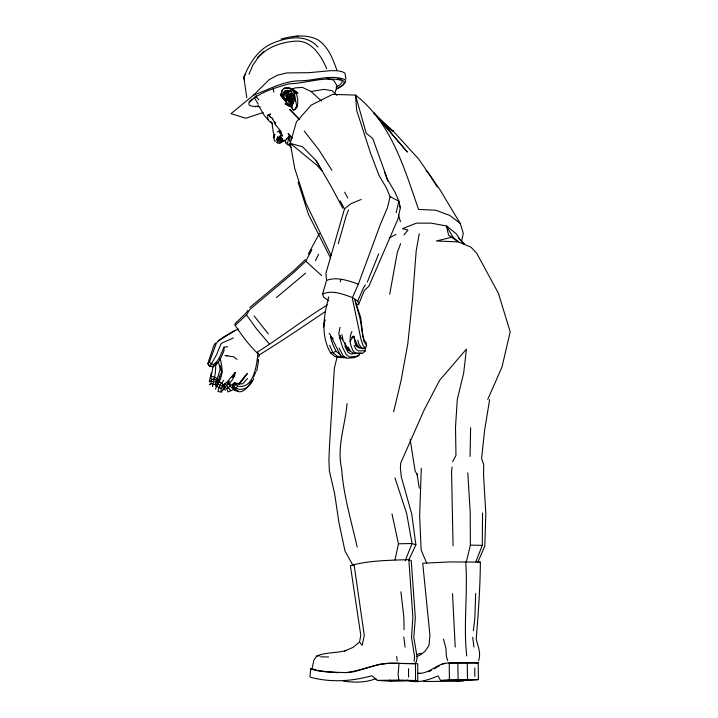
<?xml version="1.0" encoding="UTF-8"?>
<svg xmlns="http://www.w3.org/2000/svg" width="718" height="718" viewBox="0 0 718 718"><rect width="100%" height="100%" fill="white"/><g stroke="black" fill="none" stroke-linecap="round" stroke-linejoin="round"><path stroke-width="1.08" d="M475.908 561.691L482.272 545.375L482.55 513.038M285.252 141.06L286.024 143.214L285.252 141.06L286.626 138.583M289.623 101.75L286.985 99.111L286.626 93.708L284.92 92.11L283.915 93.977L285.154 92.245L284.391 93.717L285.127 94.866L287.371 95.153L286.985 99.111L291.463 105.932L292.477 104.828M449.235 662.965L449.414 679.775L478.385 679.614L478.224 662.813L449.235 662.965L476.169 662.894M470.075 456.469L470.604 427.713M227.615 346.74L224.061 347.18L223.971 350.869C221.288 356.684 219.214 363.47 213.138 366.692L209.701 366.261L207.807 363.568L213.937 345.313L215.391 343.105M297.647 103.93L297.764 99.56L296.399 93.25L292.594 89.194L288.995 87.704L284.795 88.556L284.454 88.063L288.582 87.892M416.655 656.683L420.757 654.672L425.002 651.334L429.032 645.276L429.92 635.134L422.714 563.244L450.231 561.916L480.378 562.131C480.162 587.809 478.305 613.423 476.222 638.93C477.739 645.886 481.374 653.47 478.565 660.551M475.666 593.517L474.804 618.638L473.404 630.548M421.295 468.19L419.635 516.332L421.179 550.266L426.752 563.226M289.282 139.095L289.462 135.415L286.742 139.247M292.747 104.523L291.463 105.932L292.082 101.956L289.444 99.775L288.789 95.889L290.673 93.896L291.858 95.898L292.441 102.082M209.737 384.184L209.692 384.848L211.146 383.484L210.948 381.168L211.963 379.373L214.206 378.96L216.055 380.172L216.378 382.218L217.357 383.376L219.986 376.394M283.224 140.441L281.878 138.26L280.433 137.362L280.496 136.339M280.038 138.116L279.894 140.189L281.034 139.032L280.926 136.626M354.737 299.594L360.05 318.577L363.739 340.969L366.638 345.376L365.327 348.033L363.12 345.555L361.037 339.596L352.412 298.661M312.366 667.237L313.82 660.273L316.746 656.01C326.25 652.016 336.814 653.218 346.606 650.436M414.187 661.323L414.564 656.737L411.54 637.27L412.859 617.336L408.847 559.618C389.353 560.372 369.24 560.354 350.384 565.605L360.804 635.457L359.53 641.991L353.148 647.322L344.469 651.091M399.029 663.261L398.122 674.175L398.822 680.063L417.768 680.592L417.714 663.791L415.489 663.513L388.25 663.441L378.862 664.401L354.539 671.608L348.786 672.443M354.27 336.392L354.907 342.558L356.684 346.516L358.758 347.934L364.035 348.122L364.941 348.616L365.516 350.779L362.375 353.498L356.352 353.292L353.66 351.623C349.962 345.717 348.715 337.891 351.919 331.519M452.035 466.978L451.568 472.193L453.058 545.868M218.101 383.134L218.443 382.263L221.234 382.649L222.777 384.363L223.253 389.775L224.357 388.869M312.743 668.341L310.822 668.44L309.916 676.535L310.688 677.325C330.801 682.665 351.991 681.382 371.87 675.71L377.363 680.404L391.139 681.274L417.768 680.592M258.031 352.717C256.856 363.864 254.181 389.802 237.478 386.051L235.845 384.292L234.373 383.897L232.569 385.234L232.767 388.097M215.579 389.246L216.082 387.442L217.276 386.419L217.572 384.031L218.999 382.658M343.796 357.645L339.318 357.519L334.669 356.352L330.549 352.861C320.443 335.315 323.8 315.498 328.736 296.839M292.675 102.36L292.118 104.056L290.395 102.118L291.634 96.436M347.063 403.651C345.286 425.002 336.652 447.018 341.597 468.423C343.419 495.16 351.326 521.071 357.187 547.107M281.618 139.884L281.878 138.26L280.433 137.362L278.063 138.628L277.39 141.715L278.297 142.343L281.618 139.884L280.855 137.291M213.264 365.65L210.715 378.565L211.963 379.373M489.622 399.603L484.578 430.486L481.563 458.596L483.699 464.627L483.519 474.634L485.826 513.765L484.794 545.922L477.928 562.086M226.708 382.497L235.226 372.418C234.813 376.797 232.129 381.114 228.602 383.663M344.963 346.3L347.943 352.215L350.878 354.037L360.05 353.014L358.856 355.275L357.214 356.218L349.639 356.963L346.193 354.611L342.594 347.359L339.901 338.609L340.467 335.378M258.058 361.208L258.435 359.09M258.812 356.972L259.189 354.845M256.685 371.116L258.552 360.804M389.703 294.254L397.314 252.422L400.635 243.644M339.991 327.345L338.797 333.726L339.901 338.609M297.494 104.72L296.328 107.619M323.414 327.408L324.922 319.86M323.54 326.457L324.877 319.932M461.512 241.867L463.29 233.251L460.139 223.289L440.269 190.243L418.585 158.965L393.302 131.223L376.196 115.418M224.061 347.18C221.126 353.193 219.466 360.373 213.614 364.403L213.138 366.692L212.663 366.521L215.086 364.977L216.836 362.563M331.169 255.509L306.03 203.311L294.676 168.236L290.287 143.367L296.408 121.925L311.145 105.16L332.596 94.363L355.464 95.081L366.234 133.297L372.705 138.403L387.675 179.796L395.017 192.227L398.903 201.202L400.339 207.771L397.987 218.99L368.873 286.231L364.268 290.566L358.695 304.297L356.182 305.285M395.008 559.905L398.445 543.786L392.001 513.9M278.647 140.8L279.158 138.583M460.139 223.289L449.594 215.373L435.673 210.203L418.567 209.441C404.261 168.398 391.463 122.796 355.464 95.081L356.729 110.599L370.73 153.697L379.041 175.434L386.374 187.838L390.071 196.669L387.487 207.655L380.558 223.926L358.336 284.131L352.493 297.575L357.726 301.183L358.695 304.297M396.165 212.734L398.903 201.202L390.071 196.669M393.635 411.827L401.102 380.468L407.833 343.473L412.518 299.083L416.18 250.986L419.258 233.745M466.467 561.458L470.371 545.141L470.218 512.517L467.786 472.848M337.2 356.622L334.364 368.181L329.634 443.221L328.898 459.349L329.356 470.793L334.687 493.984L338.869 522.192L344.999 551.083L353.059 565.56M220.058 358.542C222.517 366.494 223.19 375.702 218.416 382.945M289.785 140.037L289.462 135.415L287.613 142.667L287.891 144.282L289.354 145.251M286.177 101.723L280.675 95.53L282.156 90.235L284.454 88.063L284.184 88.646L288.25 88.135L292.244 89.858L294.461 93.591L296.651 106.067L295.044 108.885M361.154 199.469L350.878 203.715L344.496 208.92L325.909 273.298L326.555 280.37L322.615 294.039L323.585 297.153L328.817 300.761M211.388 372.498L209.279 381.707L210.948 381.168L216.378 382.218L215.238 384.292L215.849 385.898M340.233 281.779L340.79 279.724M335.261 92.308L337.065 85.882L333.619 80.066L326.627 78.54M338.268 243.698L346.058 216.351L348.463 210.033M211.729 366.512L209.853 366.512L207.807 363.568L209.476 361.989L216.091 343.814L217.68 341.391L234.669 330.666L238.654 329.059M292.711 94.794L290.79 91.249L287.55 90.208L284.454 91.024L282.928 93.223L282.982 95.835L284.597 97.433M280.675 95.53L281.761 91.796M281.788 91.446L282.156 90.235M290.79 91.249L292.764 94.597L293.689 98.411L293.752 100.843L292.127 105.25L292.406 109.082L293.833 110.141L295.717 108.948L297.431 106.497L296.651 106.067M276.098 140.575L277.956 136.285M212.627 385.979L212.465 386.481L215.4 372.821L215.849 363.739M216.055 380.172L216.827 380.289L220.22 369.231L218.443 361.827M215.786 386.069L216.396 384.453L217.572 384.031L222.598 386.293L221.054 388.133L221.171 392.037L217.994 391.543L218.936 387.675L221.44 382.586M278.88 138.143L278.18 140.225L279.185 138.044L280.433 137.362M237.478 386.051L235.684 389.686L233.449 389.075L232.578 387.505M217.231 382.353L218.362 379.284M405.14 560.857L412.051 543.508L406.675 513.567L394.945 477.829M367.302 282.12L378.709 253.84M248.966 74.322L252.916 65.006L258.031 57.745M292.684 103.455L292.217 99.165M253.66 376.923L255.68 372.229M357.726 301.183L363.568 287.613L365.435 284.866M487.755 399.405L501.981 367.077L510.193 331.833L498.418 293.312L476.671 253.167L470.936 247.154L458.407 241.903L448.562 235.217L446.542 225.999L431.303 223.163L416.476 223.118L402.466 228.647L407.995 230.029L403.965 234.876M292.773 103.76L293.393 102.405M408.784 560.004L415.866 544.854L411.728 513.971L401.263 476.734L400.384 467.903L400.671 463.155L424.221 409.816L439.578 380.369L466.431 349.11L463.649 373.172L457.312 399.396L455.508 427.084L455.966 455.49L452.502 461.764M315.444 260.679L318.568 254.226M219.125 377.228L221.44 372.57M224.357 387.334L223.37 385.862L225.201 383.358L227.696 382.245L228.18 383.035M292.908 102.701L291.463 105.932L292.603 104.245M325.317 311.54C303.436 326.349 281.743 341.122 259.333 354.836C249.801 346.453 242.262 335.916 235.19 325.425L246.489 314.897L249.936 309.377L293.752 272.544L305.814 261.199L311.881 249.631M286.473 95.27L285.836 96.481L287.371 95.153M308.3 254.064L319.384 233.476M217.482 383.125L219.277 379.804M245.323 74.439L243.842 77.167L246.768 97.657M233.251 375.702L232.174 377.56L234.669 375.702L233.251 375.702L235.226 372.418M221.62 383.672L223.63 380.361M243.626 378.404L247.495 373.369C244.12 376.358 243.016 381.967 238.52 383.538L235.235 383.089L234.373 383.897M288.789 95.889L289.444 99.775L288.807 100.197L286.841 95.153L288.717 94.058L290.673 93.896L289.542 97.792L291.418 99.479M283.915 93.977L285.046 92.2L288.232 90.836L290.144 90.827M247.907 310.32L246.05 313.12L234.903 323.782L235.19 325.425M253.705 378.323C250.51 387.567 240.063 394.002 232.569 385.234L233.287 385.099M249.02 384.812L251.883 380.585M278.063 138.628L280.289 135.531L282.542 135.801L279.203 130.73L277.408 131.968M223.612 389.156L221.171 392.037M350.016 341.265L353.175 336.796M245.359 375.55L238.95 383.52M227.31 382.757L229.033 383.69L229.886 385.898L228.638 387.558L226.717 388.537L224.806 387.217L224.151 385.395M340.045 354.405L336.06 351.281L332.874 344.64L330.451 337.173L330.962 336.5M247.468 378.476L242.837 383.744L235.845 384.292L234.158 386.544L233.449 389.075L234.481 390.448L238.493 391.023M464.573 679.937L463.747 681.005L459.52 681.265L423.252 681.481M248.419 385.566C246.005 389.291 241.778 393.509 237.012 391.113L235.684 389.686M286.841 95.153L288.914 92.586L285.863 93.295L286.545 94.264L288.914 92.586M227.597 383.313L229.419 381.061M273.271 132.3L272.095 123.595L272.687 122.895M358.856 355.275L354.827 357.591L346.794 358.273L343.033 355.688L339.04 347.916M239.22 384.031L240.638 382.55M263.165 112.529L245.789 118.264L230.981 113.668L253.553 95.117L269.142 79.662L277.453 75.184L286.886 72.931L309.072 72.68L330.612 70.678L337.478 70.75L341.992 71.638L344.945 73.074L345.95 79.016M257.475 57.907L263.946 51.463L258.022 57.072M235.01 382.317L231.214 385.324L230.173 383.798L229.033 383.69L226.798 385.207L224.806 387.217L224.411 388.609L225.515 390.269M305.312 259.629L293.743 270.695L249.774 307.51M260.23 55.412C269.304 46.176 282.488 42.182 295.125 41.159C311.576 39.966 321.009 55.618 326.735 68.713M249.137 101.669L252.296 98.797M351.56 337.604L353.301 336.033L357.42 345.331L359.915 347.754M305.545 273.181L276.448 297.566M280.684 142.146L281.609 141.32M280.711 141.904L281.537 141.177M279.661 143.241L284.92 140.261M224.249 385.988L223.469 386.598L223.639 384.642L222.777 384.363M279.598 143.169L284.687 140.181M231.241 390.323L228.091 391.956L226.717 388.537M218.164 340.978L223.495 337.038L234.669 330.666M234.759 388.806L230.873 390.861L224.949 383.34L225.389 384.139M254.908 96.921L256.658 95.673M256.568 352.592C280.684 337.496 303.122 319.842 327.381 304.899M292.361 89.642L294.829 87.946L302.305 87.372L311.029 91.464L321.529 101.085M434.219 668.898L436.122 667.704M437.065 667.112L439.64 665.505M337.756 88.188L343.267 85.056L345.699 81.852L345.143 79.725C330.522 73.775 314.242 81.107 299.056 80.784C282.73 81.305 268.532 89.687 253.553 95.117M284.391 93.717L287.424 91.527L288.708 91.671M336.159 86.977L339.659 85.029L342.154 82.103L341.921 80.174L340.377 79.375M336.293 89.14L341.768 86.088L344.299 83.037L343.868 81.008C326.205 75.309 306.909 83.387 288.789 83.862C274.779 88.027 259.108 92.012 248.805 103.006L249.119 104.963L251.578 106.12L260.167 106.847M389.165 237.954L396.04 234.355M282.309 141.437L284.337 140.405M267.374 115.481L270.462 114.126L267.374 115.481L268.083 119.61M278.225 143.447L276.412 142.254M336.06 351.281L332.901 352.664L330.549 352.861M428.484 671.707L431.365 670.495M233.35 337.936L221.27 343.384L216.477 354.863L209.853 366.512M365.345 347.808L362.491 348.786L361.298 347.772L358.865 343.931L357.779 340.278M322.615 294.039C332.254 289.713 343.195 294.245 352.493 297.575M255.24 106.856L258.57 105.564M284.92 92.11L288.232 90.836L290.889 91.078M361.549 352.933L359.772 353.579L353.561 353.292L350.698 351.542L348.158 347.126M326.555 280.37C336.966 276.484 348.347 280.675 358.336 284.131M441.364 664.437L444.828 663.324M416.476 654.538L421.367 653.263M375.963 678.636C365.516 682.773 354.171 682.701 343.177 681.068M287.891 90.917L291.167 90.836M452.816 236.985L436.391 240.979L458.407 241.903L452.816 236.985L446.542 225.999L456.334 233.871L460.364 240.09M281.079 39.014C293.052 35.936 306.46 33.872 317.921 39.813C328.323 46.724 332.667 58.625 336.796 69.861M365.516 350.779L358.345 350.896L355.975 349.361L354.055 345.241M284.346 95.584L282.982 95.835L283.448 93.053L283.52 93.896M311.029 91.464L324.258 89.391L332.147 90.755L336.975 95.35M476.187 663.091L478.224 662.813M346.238 672.515C363.802 670.513 380.118 661.305 398.239 663.297M292.72 89.723L293.07 89.31L290.799 89.023M290.395 102.118L286.985 99.111L282.273 97.863L284.831 99.389L286.985 99.111L288.807 100.197M478.385 679.614L470.676 680.269L440.529 680.493L438.159 675.88C428.619 679.775 417.32 683.967 407.241 680.134M477.47 562.472L480.378 562.131M440.529 680.493L449.414 679.775M292.361 36.753L298.23 36.16M278.79 131.421L280.433 131.852L280.864 133.916L282.542 135.801M215.238 384.292L213.12 384.426L211.146 383.484M388.25 663.441L388.761 663.405M449.504 663.037C437.693 662.247 429.732 674.381 417.607 673.349M316.746 656.01L319.725 655.83M417.688 673.457L420.524 673.322M346.103 357.645L344.173 357.726L340.413 355.257L330.145 334.48L329.068 333.457M398.445 543.786L412.051 543.508L415.866 544.854M377.363 680.404L398.822 680.063M346.776 672.604L326.618 672.012L317.464 670.648L311.468 669.23L310.822 668.44M397.44 663.333L414.717 663.827L416.503 661.592L417.131 656.997L413.792 637.431L415.336 617.776L411.226 560.587L408.847 559.618M320.641 656.844L328.584 656.952M470.371 545.141L482.272 545.375M345.286 357.411L337.254 356.191L332.901 352.664L329.634 345.349M227.75 355.625L224.976 355.527L233.808 356.864L236.958 359.386M358.381 346.273L355.5 345.295M338.286 672.73L318.936 670.774L313.192 669.4L312.698 668.682M456.477 681.041L459.52 681.265M211.092 376.519L214.314 376.851L217.357 378.727M337.72 78.63L339.605 78.98M221.054 388.133L218.936 387.675L217.276 386.419M292.908 109.917L293.833 110.141M213.614 364.403L211.092 363.757L209.476 361.989M391.202 130.541L393.302 131.223L386.715 126.574L374.141 113.148L407.232 151.92L374.141 113.148M286.985 99.111L282.991 97.46L280.729 95.377M330.451 337.173L333.251 338.483M229.886 385.898L232.408 388.232M288.25 145.036L286.868 144.13M221.449 369.86L220.22 369.231L221.826 370.676M350.303 351.371L347.781 350.043L345.268 345.412L344.757 342.558M289.839 106.399L285.019 103.814L291.131 106.982M280.864 133.916L279.894 133.386L279.464 131.941M388.573 128.477L393.302 131.223M290.314 96.562L292.773 99.012M271.907 118.03L270.318 117.088L269.088 115.23L270.56 117.205L270.049 116.657M284.831 99.389L286.608 100.655M292.118 104.056L289.183 101.92M292.594 89.194L297.871 93.062L292.594 89.194L295.699 93.475M389.578 680.099L391.139 681.274M290.198 106.255L287.056 103.886L284.166 99.407L290.036 105.932M462.284 242.469L464.618 244.246L458.264 237.757M299.424 119.664L289.713 109.504L299.612 119.376M269.815 121.809L264.287 115.517L259.728 107.503M287.703 98.33L289.444 99.775M258.92 99.838L255.509 96.257M318.002 47.128C306.326 33.351 285.944 37.3 271.431 43.789C257.681 50.027 249.308 63.678 243.842 77.167L244.443 80.389M321.682 275.613L305.814 261.199M287.891 103.904L290.216 106.022M316.055 160.5L302.538 146.786L290.287 143.367L316.719 165.068L322.337 171.162L316.055 160.5L331.635 187.201L342.764 208.202M426.016 170.516L429.014 173.747L437.226 186.958M269.241 343.805L256.685 329.068L246.489 314.897M291.688 137.659L288.089 133.611L292.289 138.377M290.961 147.522L289.91 146.337L289.857 143.501M341.194 337.639L348.769 349.783M291.84 108.4L292.406 109.082M268.361 333.996L254.118 315.893M285.863 93.295L286.617 94.22M290.907 106.542L291.535 107.323M359.53 641.991L362.168 645.311L364.286 635.448L354.01 564.231M281.483 132.04L275.613 124.869L274.752 122.168L275.47 123.756L273.109 119.906M304.208 131.035L318.657 149.523L331.949 170.301M272.31 123.81L270.632 121.584L272.095 123.595M254.01 97.28L258.256 104.191M417.427 474.822L415.157 471.205L410.149 439.47M275.129 141.491L274.132 139.866L273.953 135.262M292.172 93.349L293.168 95.054M340.117 200.852L344.496 208.92M344.658 192.227L347.772 197.971M330.558 258.049L308.462 214.431L298.105 182.166M399.567 205.869L400.339 207.771M384.327 171.602L387.774 181.062M355.32 301.354L360.831 317.966L362.761 335.584L364.304 340.404L366.126 342.63L366.539 346.085M447.736 660.713L446.39 656.405L445.905 648.112L443.419 639.092M398.436 214.781L400.447 221.709M220.031 365.247L222.033 372.741M274.922 122.257L275.613 124.869M293.536 94.067L294.927 101.489M273.163 88.978L273.899 92.075M273.477 132.749L274.159 135.756M341.93 334.597L342.962 339.704M282.955 140.297L283.054 140.827M289.704 141.401L289.462 135.415M416.961 473.656L419.276 488.168M403.776 636.992L405.114 647.178M472.704 637.315L473.952 647.008M400.913 591.838L403.857 617.283L404.081 629.677M466.727 655.965C463.245 624.678 468.019 593.122 465.686 561.682M396.713 656.494L397.171 660.955M452.537 593.624L455.221 647.106M474.733 668.018L474.867 676.419M467.247 662.615L467.517 679.408M457.842 662.732L458.111 679.533M415.489 663.513L415.534 680.305M408.533 668.691L408.56 677.083M274.132 136.869L273.989 137.784L274.788 134.32L274.132 136.869M272.795 119.161L272.355 118.291L272.795 119.161"/></g></svg>
